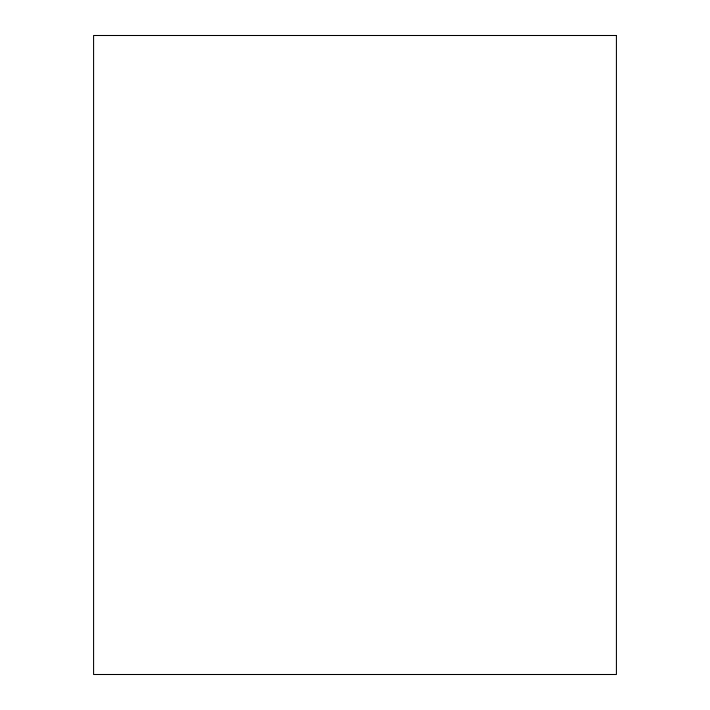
<?xml version="1.0" encoding="UTF-8"?>
<svg xmlns="http://www.w3.org/2000/svg" width="710" height="710" viewBox="0 0 710 710"><rect width="100%" height="100%" fill="white"/><g stroke="black" fill="none" stroke-linecap="round" stroke-linejoin="round"><path stroke-width="1.06" d="M616.413 35.5L93.587 35.5L93.587 674.5L616.413 674.5L616.413 35.5"/></g></svg>
